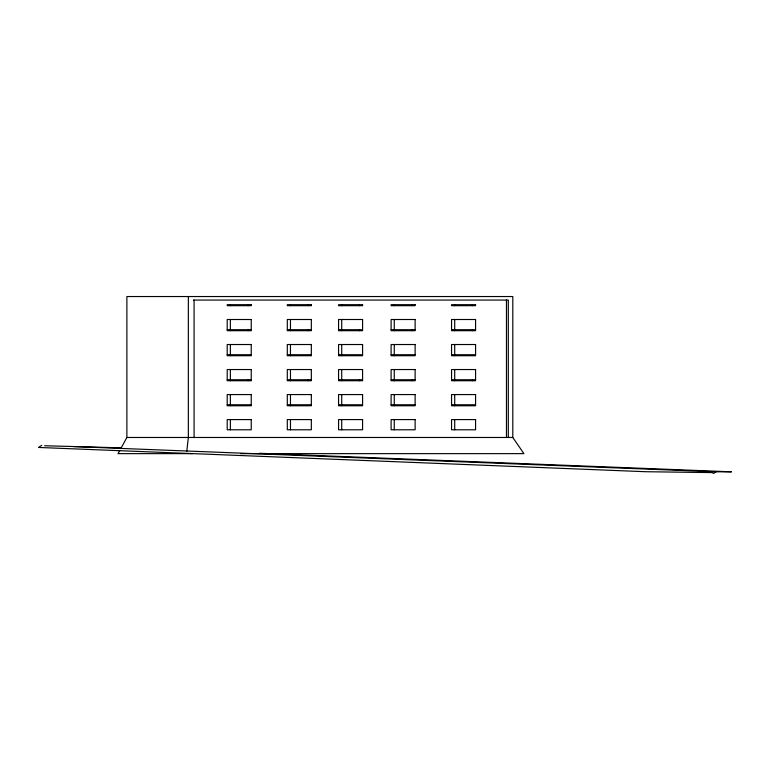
<?xml version="1.0" encoding="UTF-8"?>
<svg xmlns="http://www.w3.org/2000/svg" width="770" height="770" viewBox="0 0 770 770"><rect width="100%" height="100%" fill="white"/><g stroke="black" fill="none" stroke-linecap="round" stroke-linejoin="round"><path stroke-width="1.16" d="M186.763 451.326L188.352 437.476L188.352 296.537M119.697 450.614L118.041 453.636L192.5 453.636M120.803 448.592L126.886 437.476L126.886 296.537L512.801 296.537L512.801 437.476L523.908 453.636L240.529 453.636M41.734 445.339L38.5 447.447L645.77 471.721L712.231 472.597L713.559 473.463L716.09 471.817L731.5 471.817L259.529 453.27M193.443 300.059L508.306 300.059L508.306 437.476M227.208 329.704L251.232 329.704M287.306 329.704L311.33 329.704M338.569 329.704L362.583 329.704M391.112 329.704L415.126 329.704M451.547 329.704L475.571 329.704M227.208 354.729L251.232 354.729M287.306 354.729L311.33 354.729M338.569 354.729L362.583 354.729M391.112 354.729L415.126 354.729M451.547 354.729L475.571 354.729M227.208 379.745L251.232 379.745M287.306 379.745L311.33 379.745M338.569 379.745L362.583 379.745M391.112 379.745L415.126 379.745M451.547 379.745L475.571 379.745M227.208 404.77L251.232 404.77M287.306 404.77L311.33 404.77M338.569 404.77L362.583 404.77M391.112 404.77L415.126 404.77M451.547 404.77L475.571 404.77M126.886 437.476L512.801 437.476M44.631 445.743L121.419 447.842M73.583 446.561L716.09 471.817M506.468 300.059L506.468 437.476M472.414 304.689L472.414 305.68M472.414 329.704L472.414 330.696M472.414 379.745L472.414 380.736M454.704 304.689L454.704 305.68M454.704 319.502L454.704 330.696M454.704 344.527L454.704 355.721M454.704 369.542L454.704 380.736M454.704 394.567L454.704 405.761M454.704 419.583L454.704 429.785M411.969 304.689L411.969 305.68M411.969 329.704L411.969 330.696M411.969 379.745L411.969 380.736M394.259 304.689L394.259 305.68M394.259 319.502L394.259 330.696M394.259 344.527L394.259 355.721M394.259 369.542L394.259 380.736M394.259 394.567L394.259 405.761M394.259 419.583L394.259 429.785M359.426 304.689L359.426 305.68M359.426 329.704L359.426 330.696M359.426 379.745L359.426 380.736M341.716 304.689L341.716 305.68M341.716 319.502L341.716 330.696M341.716 344.527L341.716 355.721M341.716 369.542L341.716 380.736M341.716 394.567L341.716 405.761M341.716 419.583L341.716 429.785M308.173 304.689L308.173 305.68M308.173 329.704L308.173 330.696M308.173 379.745L308.173 380.736M290.463 304.689L290.463 305.68M290.463 319.502L290.463 330.696M290.463 344.527L290.463 355.721M290.463 369.542L290.463 380.736M290.463 394.567L290.463 405.761M290.463 419.583L290.463 429.785M248.075 304.689L248.075 305.68M248.075 329.704L248.075 330.696M248.075 379.745L248.075 380.736M230.365 304.689L230.365 305.68M230.365 319.502L230.365 330.696M230.365 344.527L230.365 355.721M230.365 369.542L230.365 380.736M230.365 394.567L230.365 405.761M230.365 419.583L230.365 429.785M194.078 300.059L194.078 437.476M251.232 304.689L227.208 304.689L227.208 305.68L251.232 305.68L251.232 304.689M311.33 304.689L287.306 304.689L287.306 305.68L311.33 305.68L311.33 304.689M362.583 304.689L338.569 304.689L338.569 305.68L362.583 305.68L362.583 304.689M415.126 304.689L391.112 304.689L391.112 305.68L415.126 305.68L415.126 304.689M475.571 304.689L451.547 304.689L451.547 305.68L475.571 305.68L475.571 304.689M251.232 319.502L227.208 319.502L227.208 330.696L251.232 330.696L251.232 319.502M311.33 319.502L287.306 319.502L287.306 330.696L311.33 330.696L311.33 319.502M362.583 319.502L338.569 319.502L338.569 330.696L362.583 330.696L362.583 319.502M415.126 319.502L391.112 319.502L391.112 330.696L415.126 330.696L415.126 319.502M475.571 319.502L451.547 319.502L451.547 330.696L475.571 330.696L475.571 319.502M251.232 344.527L227.208 344.527L227.208 355.721L251.232 355.721L251.232 344.527M311.33 344.527L287.306 344.527L287.306 355.721L311.33 355.721L311.33 344.527M362.583 344.527L338.569 344.527L338.569 355.721L362.583 355.721L362.583 344.527M415.126 344.527L391.112 344.527L391.112 355.721L415.126 355.721L415.126 344.527M475.571 344.527L451.547 344.527L451.547 355.721L475.571 355.721L475.571 344.527M251.232 369.542L227.208 369.542L227.208 380.736L251.232 380.736L251.232 369.542M311.33 369.542L287.306 369.542L287.306 380.736L311.33 380.736L311.33 369.542M362.583 369.542L338.569 369.542L338.569 380.736L362.583 380.736L362.583 369.542M415.126 369.542L391.112 369.542L391.112 380.736L415.126 380.736L415.126 369.542M475.571 369.542L451.547 369.542L451.547 380.736L475.571 380.736L475.571 369.542M251.232 394.567L227.208 394.567L227.208 405.761L251.232 405.761L251.232 394.567M311.33 394.567L287.306 394.567L287.306 405.761L311.33 405.761L311.33 394.567M362.583 394.567L338.569 394.567L338.569 405.761L362.583 405.761L362.583 394.567M415.126 394.567L391.112 394.567L391.112 405.761L415.126 405.761L415.126 394.567M475.571 394.567L451.547 394.567L451.547 405.761L475.571 405.761L475.571 394.567M251.232 419.583L227.208 419.583L227.208 429.785L251.232 429.785L251.232 419.583M311.33 419.583L287.306 419.583L287.306 429.785L311.33 429.785L311.33 419.583M362.583 419.583L338.569 419.583L338.569 429.785L362.583 429.785L362.583 419.583M415.126 419.583L391.112 419.583L391.112 429.785L415.126 429.785L415.126 419.583M475.571 419.583L451.547 419.583L451.547 429.785L475.571 429.785L475.571 419.583"/></g></svg>
